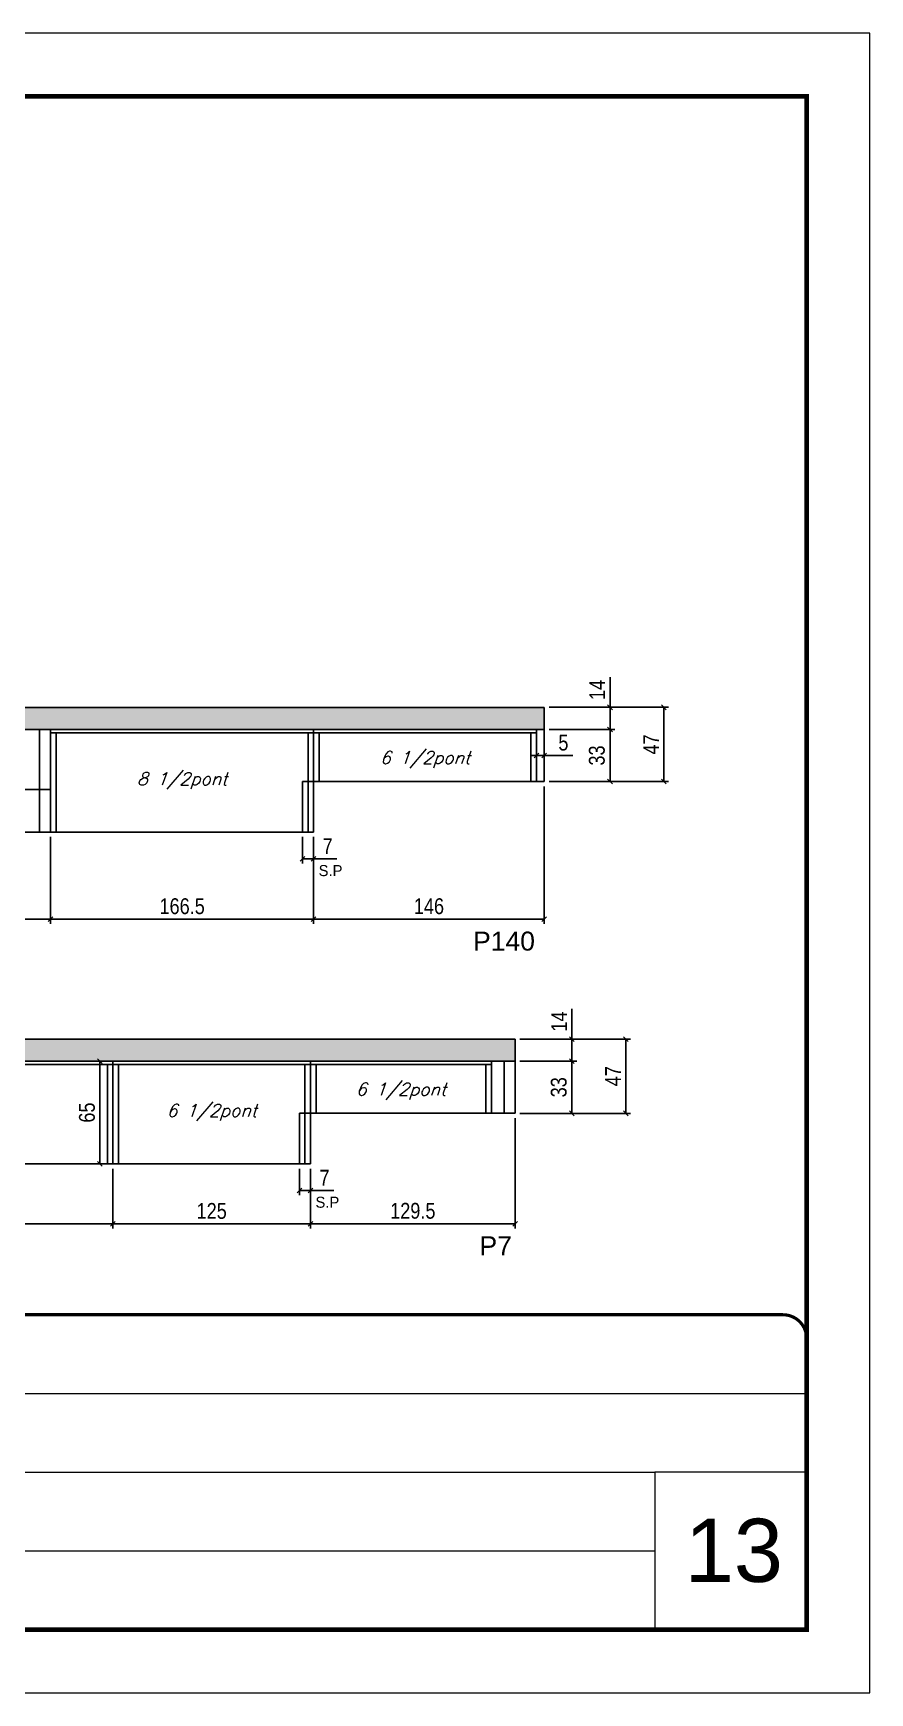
# Model space of a CAD drawing. Extents: x 3330 to 22105, y 1197 to 30204.
# Drawn here: x 4285 to 4815, y 25317 to 26367 of the extents above; entities that cross this region are included whole.
import ezdxf

# ---------------------------------------------------------------- set-up
doc = ezdxf.new("R2010")
doc.units = 0
for name, pattern in [('CONTINUO', [0]), ('DASHED', [0.75, 0.5, -0.25]), ('HIDDEN', [0.375, 0.25, -0.125])]:
    doc.linetypes.add(name, pattern=pattern)
for name, color, linetype in [('5', 5, 'Continuous'), ('COTA', 241, 'Continuous'), ('Painéis', 200, 'Continuous'), ('SARR_2.2x7', 40, 'Continuous'), ('SARR_3.5x7', 81, 'Continuous'), ('texto', 7, 'Continuous')]:
    doc.layers.add(name, color=color, linetype=linetype)
for name, color, linetype, lineweight in [('CARIMBO', 255, 'Continuous', 9), ('Folhas', 255, 'Continuous', 9), ('SARRAFO DE PRESSAO', 251, 'DASHED', 9)]:
    doc.layers.add(name, color=color, linetype=linetype, lineweight=lineweight)
doc.styles.add('ARIAL', font='arial.ttf')
doc.styles.add('COTA TECNICA', font='techl___.ttf', dxfattribs={"height": 10})
doc.styles.add('COTA TECNICA-50', font='techl___.ttf', dxfattribs={"height": 9})
doc.styles.add('Romans', font='romans.shx')
doc.styles.add('ROMAS860', font='ROMAS860.SHX')
doc.styles.get("Standard").update_dxf_attribs({"font": 'arial.ttf'})
doc.dimstyles.new('COTA PAINEL-50', dxfattribs={"dimtxt": 9, "dimasz": 3, "dimexe": 3, "dimexo": 3, "dimgap": 3, "dimtad": 1, "dimdec": 1, "dimzin": 12, "dimdsep": 46, "dimtxsty": 'COTA TECNICA-50', "dimblk1": 'OBLIQUE', "dimblk2": 'OBLIQUE', "dimsah": 1, "dimcen": 0.9, "dimclrd": 4, "dimclre": 4, "dimclrt": 240, "dimadec": 1, "dimazin": 3, "dimtfac": 1, "dimtdec": 1, "dimtmove": 0, "dimatfit": 3, "dimfxl": 1, "dimtolj": 1, "dimtzin": 12, "dimarcsym": 0})
doc.dimstyles.new('PAINEL', dxfattribs={"dimtxt": 10, "dimasz": 3, "dimexe": 3, "dimexo": 3, "dimgap": 3, "dimtad": 1, "dimdec": 1, "dimzin": 12, "dimdsep": 46, "dimtxsty": 'COTA TECNICA', "dimblk1": 'OBLIQUE', "dimblk2": 'OBLIQUE', "dimsah": 1, "dimcen": 0.9, "dimclrd": 4, "dimclre": 4, "dimclrt": 240, "dimadec": 1, "dimazin": 3, "dimtfac": 1, "dimtdec": 1, "dimtmove": 0, "dimatfit": 3, "dimfxl": 1, "dimtolj": 1, "dimtzin": 12, "dimarcsym": 0})
pattern_1 = [(50, (-125691.2733, -5427.082), (5.46554007, -0.47817257), [0.5715, -6.2865]), (355, (-125691.273, -5427.082), (-1.05730264, 5.73170536), [0.4572, -5.02921753]), (100.4514447, (-125690.818, -5427.122), (4.40823741, 5.25353256), [0.48570026, -5.34270734]), (46.1842, (-125691.273, -5425.558), (8.13237123, -1.26126984), [0.85725, -9.42975]), (96.6355576, (-125690.5956, -5425.663), (7.122124, 7.42278374), [0.7285507, -8.01406824]), (351.184151, (-125691.273, -5425.558), (7.122124, 7.42278374), [0.685799, -7.54379196]), (21, (-125690.5113, -5425.939), (4.54843174, -3.06795595), [0.5715, -6.2865]), (326, (-125690.511, -5425.939), (1.85406085, 5.52563898), [0.4572, -5.0292]), (71.451445, (-125690.132, -5426.195), (6.40249258, 2.45768307), [0.48570026, -5.34269813]), (37.5, (-125691.2733, -5427.0821), (0.092658098, 2.536651166), [0, -4.96824, 0, -5.1054, 0, -5.04825]), (7.5, (-125691.2733, -5427.0821), (2.004589875, 3.005417245), [0, -2.91084, 0, -4.85394, 0, -1.92405]), (327.5, (-125692.9725, -5427.0821), (4.067717855, -0.17186232), [0, -1.905, 0, -5.9436, 0, -7.8867]), (317.5, (-125693.7345, -5427.082), (4.44387544, 0.76279473), [0, -2.4765, 0, -3.94716, 0, -5.6007])]

# ---------------------------------------------------------------- blocks, each defined once
blk = doc.blocks.new('9999999999')
at = {"color": 30, "linetype": 'CONTINUO'}
for p, q in [((98564.6, 34379.6), (99584, 34379.6)), ((98564.6, 34329.8), (99488, 34329.8)), ((99584, 34329.8), (99488, 34329.8)), ((99488, 34329.8), (99488, 34230.2)), ((98564.6, 34280), (99488, 34280))]:
    blk.add_line(p, q, dxfattribs=at)
at = {"color": 30, "linetype": 'CONTINUO', "const_width": 2}
blk.add_lwpolyline([(99584, 34230.2), (99584, 34414.4, 0.414214), (99569, 34429.4), (98229, 34429.4, 0.414214), (98214, 34414.4), (98214, 34245.2, 0.414214), (98229, 34230.2), (99584, 34230.2)], format="xyb", dxfattribs=at)
at = {"layer": 'Folhas'}
blk.add_lwpolyline([(98139, 34190.2), (99624, 34190.2), (99624, 35240.2), (98139, 35240.2)], close=True, dxfattribs=at)
at = {"layer": 'Folhas', "color": 30, "const_width": 3}
blk.add_lwpolyline([(98214, 34230.2), (99584, 34230.2), (99584, 35200.2), (98214, 35200.2)], close=True, dxfattribs=at)
blk = doc.blocks.new('_Oblique')
at = {"color": 0, "linetype": 'ByBlock', "lineweight": -2}
blk.add_line((-0.5, -0.5), (0.5, 0.5), dxfattribs=at)
blk = doc.blocks.new('*D1930')
at = {"layer": 'COTA', "color": 4, "linetype": 'ByBlock', "lineweight": -2, "transparency": 16777216}
for p, q in [((4052.2, 25858.9), (4052.2, 25803.9)), ((4296.2, 25858.9), (4296.2, 25803.9)), ((4296.2, 25806.9), (4052.2, 25806.9))]:
    blk.add_line(p, q, dxfattribs=at)
at = {"layer": 'Defpoints', "color": 0, "linetype": 'ByBlock', "transparency": 16777216}
for p in [(4052.2, 25861.9), (4296.2, 25861.9), (4052.2, 25806.9)]:
    blk.add_point(p, dxfattribs=at)
at = {"layer": 'COTA', "color": 4, "linetype": 'ByBlock', "lineweight": -2, "transparency": 16777216, "xscale": 3, "yscale": 3, "zscale": 3, "rotation": 180}
blk.add_blockref('_Oblique', (4052.2, 25806.9), dxfattribs=at)
at = {"layer": 'COTA', "color": 4, "linetype": 'ByBlock', "lineweight": -2, "transparency": 16777216, "xscale": 3, "yscale": 3, "zscale": 3}
blk.add_blockref('_Oblique', (4296.2, 25806.9), dxfattribs=at)
at = {"layer": 'COTA', "color": 240, "linetype": 'ByBlock', "transparency": 16777216, "insert": (4174.2, 25814.4), "char_height": 9, "attachment_point": 5, "style": 'COTA TECNICA-50'}
blk.add_mtext('\\A1;244', dxfattribs=at)
blk = doc.blocks.new('*D1932')
at = {"layer": 'COTA', "color": 4, "linetype": 'ByBlock', "lineweight": -2, "transparency": 16777216}
for p, q in [((4296.2, 25858.9), (4296.2, 25803.9)), ((4462.7, 25858.9), (4462.7, 25803.9)), ((4296.2, 25806.9), (4462.7, 25806.9))]:
    blk.add_line(p, q, dxfattribs=at)
at = {"layer": 'Defpoints', "color": 0, "linetype": 'ByBlock', "transparency": 16777216}
for p in [(4296.2, 25861.9), (4462.7, 25861.9), (4462.7, 25806.9)]:
    blk.add_point(p, dxfattribs=at)
at = {"layer": 'COTA', "color": 4, "linetype": 'ByBlock', "lineweight": -2, "transparency": 16777216, "xscale": 3, "yscale": 3, "zscale": 3, "rotation": 180}
blk.add_blockref('_Oblique', (4296.2, 25806.9), dxfattribs=at)
at = {"layer": 'COTA', "color": 4, "linetype": 'ByBlock', "lineweight": -2, "transparency": 16777216, "xscale": 3, "yscale": 3, "zscale": 3}
blk.add_blockref('_Oblique', (4462.7, 25806.9), dxfattribs=at)
at = {"layer": 'COTA', "color": 240, "linetype": 'ByBlock', "transparency": 16777216, "insert": (4379.5, 25815), "char_height": 10, "attachment_point": 5, "style": 'COTA TECNICA'}
blk.add_mtext('\\A1;166.5', dxfattribs=at)
blk = doc.blocks.new('*D1933')
at = {"layer": 'COTA', "color": 4, "linetype": 'ByBlock', "lineweight": -2, "transparency": 16777216}
for p, q in [((4455.7, 25858.9), (4455.7, 25842.1)), ((4462.7, 25858.9), (4462.7, 25842.1)), ((4455.7, 25845.1), (4462.7, 25845.1)), ((4462.7, 25845.1), (4477.5, 25845.1))]:
    blk.add_line(p, q, dxfattribs=at)
at = {"layer": 'Defpoints', "color": 0, "linetype": 'ByBlock', "transparency": 16777216}
for p in [(4455.7, 25861.9), (4462.7, 25861.9), (4462.7, 25845.1)]:
    blk.add_point(p, dxfattribs=at)
at = {"layer": 'COTA', "color": 4, "linetype": 'ByBlock', "lineweight": -2, "transparency": 16777216, "xscale": 3, "yscale": 3, "zscale": 3, "rotation": 180}
blk.add_blockref('_Oblique', (4455.7, 25845.1), dxfattribs=at)
at = {"layer": 'COTA', "color": 4, "linetype": 'ByBlock', "lineweight": -2, "transparency": 16777216, "xscale": 3, "yscale": 3, "zscale": 3}
blk.add_blockref('_Oblique', (4462.7, 25845.1), dxfattribs=at)
at = {"layer": 'COTA', "color": 240, "linetype": 'ByBlock', "transparency": 16777216, "insert": (4471.6, 25853.1), "char_height": 10, "attachment_point": 5, "style": 'COTA TECNICA'}
blk.add_mtext('\\A1;7', dxfattribs=at)
blk = doc.blocks.new('*D1934')
at = {"layer": 'COTA', "color": 4, "linetype": 'ByBlock', "lineweight": -2, "transparency": 16777216}
for p, q in [((4608.7, 25890.9), (4608.7, 25803.9)), ((4462.7, 25858.9), (4462.7, 25803.9)), ((4462.7, 25806.9), (4608.7, 25806.9))]:
    blk.add_line(p, q, dxfattribs=at)
at = {"layer": 'Defpoints', "color": 0, "linetype": 'ByBlock', "transparency": 16777216}
for p in [(4608.7, 25893.9), (4462.7, 25861.9), (4608.7, 25806.9)]:
    blk.add_point(p, dxfattribs=at)
at = {"layer": 'COTA', "color": 4, "linetype": 'ByBlock', "lineweight": -2, "transparency": 16777216, "xscale": 3, "yscale": 3, "zscale": 3, "rotation": 180}
blk.add_blockref('_Oblique', (4462.7, 25806.9), dxfattribs=at)
at = {"layer": 'COTA', "color": 4, "linetype": 'ByBlock', "lineweight": -2, "transparency": 16777216, "xscale": 3, "yscale": 3, "zscale": 3}
blk.add_blockref('_Oblique', (4608.7, 25806.9), dxfattribs=at)
at = {"layer": 'COTA', "color": 240, "linetype": 'ByBlock', "transparency": 16777216, "insert": (4535.7, 25815), "char_height": 10, "attachment_point": 5, "style": 'COTA TECNICA'}
blk.add_mtext('\\A1;146', dxfattribs=at)
blk = doc.blocks.new('*D1935')
at = {"layer": 'COTA', "color": 4, "linetype": 'ByBlock', "lineweight": -2, "transparency": 16777216}
for p, q in [((4603.7, 25910.4), (4600.7, 25910.4)), ((4603.7, 25910.4), (4608.7, 25910.4)), ((4608.7, 25910.4), (4626.8, 25910.4))]:
    blk.add_line(p, q, dxfattribs=at)
at = {"layer": 'Defpoints', "color": 0, "linetype": 'ByBlock', "transparency": 16777216}
for p in [(4603.7, 25910.4), (4608.7, 25910.4), (4608.7, 25910.4)]:
    blk.add_point(p, dxfattribs=at)
at = {"layer": 'COTA', "color": 4, "linetype": 'ByBlock', "lineweight": -2, "transparency": 16777216, "xscale": 3, "yscale": 3, "zscale": 3}
blk.add_blockref('_Oblique', (4603.7, 25910.4), dxfattribs=at)
at = {"layer": 'COTA', "color": 4, "linetype": 'ByBlock', "lineweight": -2, "transparency": 16777216, "xscale": 3, "yscale": 3, "zscale": 3, "rotation": 180}
blk.add_blockref('_Oblique', (4608.7, 25910.4), dxfattribs=at)
at = {"layer": 'COTA', "color": 240, "linetype": 'ByBlock', "transparency": 16777216, "insert": (4620.8, 25918.5), "char_height": 10, "attachment_point": 5, "style": 'COTA TECNICA'}
blk.add_mtext('\\A1;5', dxfattribs=at)
blk = doc.blocks.new('*D1936')
at = {"layer": 'COTA', "color": 4, "linetype": 'ByBlock', "lineweight": -2, "transparency": 16777216}
for p, q in [((4611.7, 25926.9), (4653.3, 25926.9)), ((4650.3, 25926.9), (4650.3, 25893.9)), ((4611.7, 25893.9), (4653.3, 25893.9))]:
    blk.add_line(p, q, dxfattribs=at)
at = {"layer": 'Defpoints', "color": 0, "linetype": 'ByBlock', "transparency": 16777216}
for p in [(4608.7, 25926.9), (4608.7, 25893.9), (4650.3, 25893.9)]:
    blk.add_point(p, dxfattribs=at)
at = {"layer": 'COTA', "color": 4, "linetype": 'ByBlock', "lineweight": -2, "transparency": 16777216, "xscale": 3, "yscale": 3, "zscale": 3}
for p, rotation in [((4650.3, 25926.9), 90), ((4650.3, 25893.9), 270)]:
    blk.add_blockref('_Oblique', p, dxfattribs=dict(at, rotation=rotation))
at = {"layer": 'COTA', "color": 240, "linetype": 'ByBlock', "transparency": 16777216, "insert": (4642, 25910.4), "char_height": 10, "attachment_point": 5, "rotation": 90, "style": 'COTA TECNICA'}
blk.add_mtext('\\A1;33', dxfattribs=at)
blk = doc.blocks.new('*D1937')
at = {"layer": 'COTA', "color": 4, "linetype": 'ByBlock', "lineweight": -2, "transparency": 16777216}
for p, q in [((4650.3, 25940.9), (4650.3, 25960)), ((4611.7, 25940.9), (4653.3, 25940.9)), ((4650.3, 25926.9), (4650.3, 25940.9)), ((4611.7, 25926.9), (4653.3, 25926.9))]:
    blk.add_line(p, q, dxfattribs=at)
at = {"layer": 'Defpoints', "color": 0, "linetype": 'ByBlock', "transparency": 16777216}
for p in [(4608.7, 25940.9), (4650.3, 25940.9), (4608.7, 25926.9)]:
    blk.add_point(p, dxfattribs=at)
at = {"layer": 'COTA', "color": 4, "linetype": 'ByBlock', "lineweight": -2, "transparency": 16777216, "xscale": 3, "yscale": 3, "zscale": 3}
for p, rotation in [((4650.3, 25940.9), 90), ((4650.3, 25926.9), 270)]:
    blk.add_blockref('_Oblique', p, dxfattribs=dict(at, rotation=rotation))
at = {"layer": 'COTA', "color": 240, "linetype": 'ByBlock', "transparency": 16777216, "insert": (4642.2, 25951.9), "char_height": 10, "attachment_point": 5, "rotation": 90, "style": 'COTA TECNICA'}
blk.add_mtext('\\A1;14', dxfattribs=at)
blk = doc.blocks.new('*D1938')
at = {"layer": 'COTA', "color": 4, "linetype": 'ByBlock', "lineweight": -2, "transparency": 16777216}
for p, q in [((4611.7, 25940.9), (4687.4, 25940.9)), ((4684.4, 25893.9), (4684.4, 25940.9)), ((4611.7, 25893.9), (4687.4, 25893.9))]:
    blk.add_line(p, q, dxfattribs=at)
at = {"layer": 'Defpoints', "color": 0, "linetype": 'ByBlock', "transparency": 16777216}
for p in [(4608.7, 25940.9), (4684.4, 25940.9), (4608.7, 25893.9)]:
    blk.add_point(p, dxfattribs=at)
at = {"layer": 'COTA', "color": 4, "linetype": 'ByBlock', "lineweight": -2, "transparency": 16777216, "xscale": 3, "yscale": 3, "zscale": 3}
for p, rotation in [((4684.4, 25940.9), 90), ((4684.4, 25893.9), 270)]:
    blk.add_blockref('_Oblique', p, dxfattribs=dict(at, rotation=rotation))
at = {"layer": 'COTA', "color": 240, "linetype": 'ByBlock', "transparency": 16777216, "insert": (4676.3, 25917.4), "char_height": 10, "attachment_point": 5, "rotation": 90, "style": 'COTA TECNICA'}
blk.add_mtext('\\A1;47', dxfattribs=at)
blk = doc.blocks.new('*D1909')
at = {"layer": 'COTA', "color": 4, "linetype": 'ByBlock', "lineweight": -2, "transparency": 16777216}
for p, q in [((4091.7, 25649), (4091.7, 25611.1)), ((4335.7, 25649), (4335.7, 25611.1)), ((4091.7, 25614.1), (4335.7, 25614.1))]:
    blk.add_line(p, q, dxfattribs=at)
at = {"layer": 'Defpoints', "color": 0, "linetype": 'ByBlock', "transparency": 16777216}
for p in [(4091.7, 25652), (4335.7, 25652), (4335.7, 25614.1)]:
    blk.add_point(p, dxfattribs=at)
at = {"layer": 'COTA', "color": 4, "linetype": 'ByBlock', "lineweight": -2, "transparency": 16777216, "xscale": 3, "yscale": 3, "zscale": 3, "rotation": 180}
blk.add_blockref('_Oblique', (4091.7, 25614.1), dxfattribs=at)
at = {"layer": 'COTA', "color": 4, "linetype": 'ByBlock', "lineweight": -2, "transparency": 16777216, "xscale": 3, "yscale": 3, "zscale": 3}
blk.add_blockref('_Oblique', (4335.7, 25614.1), dxfattribs=at)
at = {"layer": 'COTA', "color": 240, "linetype": 'ByBlock', "transparency": 16777216, "insert": (4213.7, 25622.2), "char_height": 10, "attachment_point": 5, "style": 'COTA TECNICA'}
blk.add_mtext('\\A1;244', dxfattribs=at)
blk = doc.blocks.new('*D1910')
at = {"layer": 'COTA', "color": 4, "linetype": 'ByBlock', "lineweight": -2, "transparency": 16777216}
for p, q in [((4335.7, 25649), (4335.7, 25611.1)), ((4460.7, 25649), (4460.7, 25611.1)), ((4335.7, 25614.1), (4460.7, 25614.1))]:
    blk.add_line(p, q, dxfattribs=at)
at = {"layer": 'Defpoints', "color": 0, "linetype": 'ByBlock', "transparency": 16777216}
for p in [(4335.7, 25652), (4460.7, 25652), (4460.7, 25614.1)]:
    blk.add_point(p, dxfattribs=at)
at = {"layer": 'COTA', "color": 4, "linetype": 'ByBlock', "lineweight": -2, "transparency": 16777216, "xscale": 3, "yscale": 3, "zscale": 3, "rotation": 180}
blk.add_blockref('_Oblique', (4335.7, 25614.1), dxfattribs=at)
at = {"layer": 'COTA', "color": 4, "linetype": 'ByBlock', "lineweight": -2, "transparency": 16777216, "xscale": 3, "yscale": 3, "zscale": 3}
blk.add_blockref('_Oblique', (4460.7, 25614.1), dxfattribs=at)
at = {"layer": 'COTA', "color": 240, "linetype": 'ByBlock', "transparency": 16777216, "insert": (4398.2, 25622.2), "char_height": 10, "attachment_point": 5, "style": 'COTA TECNICA'}
blk.add_mtext('\\A1;125', dxfattribs=at)
blk = doc.blocks.new('*D1911')
at = {"layer": 'COTA', "color": 4, "linetype": 'ByBlock', "lineweight": -2, "transparency": 16777216}
for p, q in [((4590.2, 25681), (4590.2, 25611.1)), ((4460.7, 25649), (4460.7, 25611.1)), ((4460.7, 25614.1), (4590.2, 25614.1))]:
    blk.add_line(p, q, dxfattribs=at)
at = {"layer": 'Defpoints', "color": 0, "linetype": 'ByBlock', "transparency": 16777216}
for p in [(4590.2, 25684), (4460.7, 25652), (4590.2, 25614.1)]:
    blk.add_point(p, dxfattribs=at)
at = {"layer": 'COTA', "color": 4, "linetype": 'ByBlock', "lineweight": -2, "transparency": 16777216, "xscale": 3, "yscale": 3, "zscale": 3, "rotation": 180}
blk.add_blockref('_Oblique', (4460.7, 25614.1), dxfattribs=at)
at = {"layer": 'COTA', "color": 4, "linetype": 'ByBlock', "lineweight": -2, "transparency": 16777216, "xscale": 3, "yscale": 3, "zscale": 3}
blk.add_blockref('_Oblique', (4590.2, 25614.1), dxfattribs=at)
at = {"layer": 'COTA', "color": 240, "linetype": 'ByBlock', "transparency": 16777216, "insert": (4525.5, 25622.3), "char_height": 10, "attachment_point": 5, "style": 'COTA TECNICA'}
blk.add_mtext('\\A1;129.5', dxfattribs=at)
blk = doc.blocks.new('*D1912')
at = {"layer": 'COTA', "color": 4, "linetype": 'ByBlock', "lineweight": -2, "transparency": 16777216}
for p, q in [((4593.2, 25717), (4629.2, 25717)), ((4626.2, 25717), (4626.2, 25684)), ((4593.2, 25684), (4629.2, 25684))]:
    blk.add_line(p, q, dxfattribs=at)
at = {"layer": 'Defpoints', "color": 0, "linetype": 'ByBlock', "transparency": 16777216}
for p in [(4590.2, 25717), (4590.2, 25684), (4626.2, 25684)]:
    blk.add_point(p, dxfattribs=at)
at = {"layer": 'COTA', "color": 4, "linetype": 'ByBlock', "lineweight": -2, "transparency": 16777216, "xscale": 3, "yscale": 3, "zscale": 3}
for p, rotation in [((4626.2, 25717), 90), ((4626.2, 25684), 270)]:
    blk.add_blockref('_Oblique', p, dxfattribs=dict(at, rotation=rotation))
at = {"layer": 'COTA', "color": 240, "linetype": 'ByBlock', "transparency": 16777216, "insert": (4617.9, 25700.5), "char_height": 10, "attachment_point": 5, "rotation": 90, "style": 'COTA TECNICA'}
blk.add_mtext('\\A1;33', dxfattribs=at)
blk = doc.blocks.new('*D1913')
at = {"layer": 'COTA', "color": 4, "linetype": 'ByBlock', "lineweight": -2, "transparency": 16777216}
for p, q in [((4626.2, 25731), (4626.2, 25750.2)), ((4593.2, 25731), (4629.2, 25731)), ((4626.2, 25717), (4626.2, 25731)), ((4593.2, 25717), (4629.2, 25717))]:
    blk.add_line(p, q, dxfattribs=at)
at = {"layer": 'Defpoints', "color": 0, "linetype": 'ByBlock', "transparency": 16777216}
for p in [(4590.2, 25731), (4626.2, 25731), (4590.2, 25717)]:
    blk.add_point(p, dxfattribs=at)
at = {"layer": 'COTA', "color": 4, "linetype": 'ByBlock', "lineweight": -2, "transparency": 16777216, "xscale": 3, "yscale": 3, "zscale": 3}
for p, rotation in [((4626.2, 25731), 90), ((4626.2, 25717), 270)]:
    blk.add_blockref('_Oblique', p, dxfattribs=dict(at, rotation=rotation))
at = {"layer": 'COTA', "color": 240, "linetype": 'ByBlock', "transparency": 16777216, "insert": (4618.1, 25742.1), "char_height": 10, "attachment_point": 5, "rotation": 90, "style": 'COTA TECNICA'}
blk.add_mtext('\\A1;14', dxfattribs=at)
blk = doc.blocks.new('*D1914')
at = {"layer": 'COTA', "color": 4, "linetype": 'ByBlock', "lineweight": -2, "transparency": 16777216}
for p, q in [((4593.2, 25731), (4663.3, 25731)), ((4660.3, 25684), (4660.3, 25731)), ((4593.2, 25684), (4663.3, 25684))]:
    blk.add_line(p, q, dxfattribs=at)
at = {"layer": 'Defpoints', "color": 0, "linetype": 'ByBlock', "transparency": 16777216}
for p in [(4590.2, 25731), (4660.3, 25731), (4590.2, 25684)]:
    blk.add_point(p, dxfattribs=at)
at = {"layer": 'COTA', "color": 4, "linetype": 'ByBlock', "lineweight": -2, "transparency": 16777216, "xscale": 3, "yscale": 3, "zscale": 3}
for p, rotation in [((4660.3, 25731), 90), ((4660.3, 25684), 270)]:
    blk.add_blockref('_Oblique', p, dxfattribs=dict(at, rotation=rotation))
at = {"layer": 'COTA', "color": 240, "linetype": 'ByBlock', "transparency": 16777216, "insert": (4652.2, 25707.5), "char_height": 10, "attachment_point": 5, "rotation": 90, "style": 'COTA TECNICA'}
blk.add_mtext('\\A1;47', dxfattribs=at)
blk = doc.blocks.new('*D1915')
at = {"layer": 'COTA', "color": 4, "linetype": 'ByBlock', "lineweight": -2, "transparency": 16777216}
for p, q in [((4453.7, 25649), (4453.7, 25632.2)), ((4460.7, 25649), (4460.7, 25632.2)), ((4453.7, 25635.2), (4460.7, 25635.2)), ((4460.7, 25635.2), (4475.5, 25635.2))]:
    blk.add_line(p, q, dxfattribs=at)
at = {"layer": 'Defpoints', "color": 0, "linetype": 'ByBlock', "transparency": 16777216}
for p in [(4453.7, 25652), (4460.7, 25652), (4460.7, 25635.2)]:
    blk.add_point(p, dxfattribs=at)
at = {"layer": 'COTA', "color": 4, "linetype": 'ByBlock', "lineweight": -2, "transparency": 16777216, "xscale": 3, "yscale": 3, "zscale": 3, "rotation": 180}
blk.add_blockref('_Oblique', (4453.7, 25635.2), dxfattribs=at)
at = {"layer": 'COTA', "color": 4, "linetype": 'ByBlock', "lineweight": -2, "transparency": 16777216, "xscale": 3, "yscale": 3, "zscale": 3}
blk.add_blockref('_Oblique', (4460.7, 25635.2), dxfattribs=at)
at = {"layer": 'COTA', "color": 240, "linetype": 'ByBlock', "transparency": 16777216, "insert": (4469.6, 25643.3), "char_height": 10, "attachment_point": 5, "style": 'COTA TECNICA'}
blk.add_mtext('\\A1;7', dxfattribs=at)
blk = doc.blocks.new('*D3035')
at = {"layer": 'COTA', "color": 4, "linetype": 'ByBlock', "lineweight": -2, "transparency": 16777216}
for p, q in [((4332.7, 25717), (4324.4, 25717)), ((4327.4, 25652), (4327.4, 25717)), ((4332.7, 25652), (4324.4, 25652))]:
    blk.add_line(p, q, dxfattribs=at)
at = {"layer": 'Defpoints', "color": 0, "linetype": 'ByBlock', "transparency": 16777216}
for p in [(4327.4, 25717), (4335.7, 25717), (4335.7, 25652)]:
    blk.add_point(p, dxfattribs=at)
at = {"layer": 'COTA', "color": 4, "linetype": 'ByBlock', "lineweight": -2, "transparency": 16777216, "xscale": 3, "yscale": 3, "zscale": 3}
for p, rotation in [((4327.4, 25717), 90), ((4327.4, 25652), 270)]:
    blk.add_blockref('_Oblique', p, dxfattribs=dict(at, rotation=rotation))
at = {"layer": 'COTA', "color": 240, "linetype": 'ByBlock', "transparency": 16777216, "insert": (4319.3, 25684.5), "char_height": 10, "attachment_point": 5, "rotation": 90, "style": 'COTA TECNICA'}
blk.add_mtext('\\A1;65', dxfattribs=at)

msp = doc.modelspace()

# ---------------------------------------------------------------- hatches: boundary and pattern name
at = {"layer": 'COTA', "linetype": 'ByBlock'}
h = msp.add_hatch(dxfattribs=at)
h.set_pattern_fill('AR-CONC', color=256, scale=0.03)
h.set_pattern_definition(pattern_1)
h.paths.add_polyline_path([(3746.73, 25926.86), (4462.73, 25926.86), (4608.73, 25926.86), (4608.73, 25940.86), (3552.23, 25940.86), (3552.23, 25926.86), (3716.73, 25926.86), (3716.73, 25893.86), (3716.73, 25861.86), (3746.73, 25861.86)])
h = msp.add_hatch(dxfattribs=at)
h.set_pattern_fill('AR-CONC', color=256, scale=0.03)
h.set_pattern_definition(pattern_1)
h.paths.add_polyline_path([(4091.73, 25717.04), (4460.73, 25717.04), (4590.23, 25717.04), (4590.23, 25731.04), (3552.23, 25731.04), (3552.23, 25717.04), (3716.73, 25717.04), (3716.73, 25684.04), (3716.73, 25652.04), (3746.73, 25652.04), (3746.73, 25717.04), (4061.73, 25717.04), (4061.73, 25652.04), (4091.73, 25652.04)])

# ---------------------------------------------------------------- linework, layer by layer
for p, q in [((3552.23, 25940.86), (4608.73, 25940.86)), ((4608.73, 25926.86), (4608.73, 25940.86)), ((4455.73, 25893.86), (4462.73, 25893.86)), ((3552.23, 25731.04), (4590.23, 25731.04)), ((4590.23, 25731.04), (4590.23, 25717.04)), ((4453.73, 25684.04), (4460.73, 25684.04))]:
    msp.add_line(p, q, dxfattribs=at)
at = {"layer": 'Painéis', "linetype": 'Continuous'}
for p, q in [((4462.73, 25926.86), (3746.73, 25926.86)), ((4296.23, 25861.86), (4296.23, 25926.86)), ((4462.73, 25861.86), (4462.73, 25926.86)), ((4462.73, 25893.86), (4462.73, 25926.86)), ((4462.73, 25926.86), (4608.73, 25926.86)), ((4608.73, 25893.86), (4608.73, 25926.86)), ((4608.73, 25893.86), (4462.73, 25893.86)), ((3746.73, 25888.86), (4296.23, 25888.86)), ((3746.73, 25861.86), (4462.73, 25861.86)), ((4091.73, 25717.04), (4460.73, 25717.04)), ((4335.73, 25652.04), (4335.73, 25717.04)), ((4460.73, 25652.04), (4460.73, 25717.04)), ((4590.23, 25717.04), (4460.73, 25717.04)), ((4460.73, 25684.04), (4460.73, 25717.04)), ((4590.23, 25684.04), (4590.23, 25717.04)), ((4460.73, 25684.04), (4590.23, 25684.04)), ((4460.73, 25652.04), (4091.73, 25652.04))]:
    msp.add_line(p, q, dxfattribs=at)
at = {"layer": 'SARR_2.2x7', "linetype": 'Continuous'}
for p, q in [((4289.23, 25926.86), (4289.23, 25888.86)), ((4462.73, 25924.66), (4296.23, 25924.66)), ((4462.73, 25924.66), (4603.73, 25924.66)), ((4289.23, 25888.86), (4289.23, 25861.86)), ((4106.73, 25714.84), (4335.73, 25714.84)), ((4335.73, 25714.84), (4460.73, 25714.84)), ((4575.23, 25714.84), (4460.73, 25714.84)), ((4583.23, 25717.04), (4583.23, 25684.04))]:
    msp.add_line(p, q, dxfattribs=at)
at = {"layer": 'SARR_2.2x7', "linetype": 'HIDDEN'}
for p, q in [((4455.73, 25893.86), (4455.73, 25861.86)), ((4453.73, 25684.04), (4453.73, 25652.04))]:
    msp.add_line(p, q, dxfattribs=at)
at = {"layer": 'SARR_3.5x7'}
for p, q in [((4299.73, 25924.66), (4299.73, 25861.86)), ((4459.23, 25924.66), (4459.23, 25861.86)), ((4466.23, 25924.66), (4466.23, 25893.86)), ((4600.23, 25924.66), (4600.23, 25893.86)), ((4603.73, 25926.86), (4603.73, 25893.86)), ((4332.23, 25714.84), (4332.23, 25652.04)), ((4339.23, 25714.84), (4339.23, 25652.04)), ((4457.23, 25714.84), (4457.23, 25652.04)), ((4464.23, 25714.84), (4464.23, 25684.04)), ((4571.73, 25714.84), (4571.73, 25684.04)), ((4575.23, 25717.04), (4575.23, 25684.04))]:
    msp.add_line(p, q, dxfattribs=at)

# ---------------------------------------------------------------- block references
at = {"layer": 'SARRAFO DE PRESSAO', "color": 6, "linetype": 'ByBlock'}
msp.add_blockref('9999999999', (-94809.25, -8872.81), dxfattribs=at)

# ---------------------------------------------------------------- texts
at = {"layer": '5', "linetype": 'Continuous'}
for s, p in [('P140', (4563.64, 25786.98)), ('P7', (4567.7, 25594.24))]:
    msp.add_text(s, height=12, rotation=359.99996, dxfattribs=at).set_placement(p)
at = {"layer": 'CARIMBO', "style": 'ARIAL'}
msp.add_text('13', height=40, dxfattribs=at).set_placement((4697.59, 25387.54))
at = {"layer": 'texto', "color": 2, "char_height": 8, "attachment_point": 5, "style": 'Romans'}
for s, insert in [('{\\Q19;\\C256;6 1/2pont}', (4533.23, 25907.76)), ('{\\Q19;\\C256;8 1/2pont}', (4379.48, 25894.36)), ('{\\Q19;\\C256;6 1/2pont}', (4517.98, 25697.94)), ('{\\Q19;\\C256;6 1/2pont}', (4398.23, 25684.54))]:
    msp.add_mtext(s, dxfattribs=dict(at, insert=insert))
at = {"layer": 'texto', "color": 4, "char_height": 7, "attachment_point": 5, "style": 'ROMAS860'}
for insert in [(4473.43, 25837.56), (4471.43, 25627.74)]:
    msp.add_mtext('S.P', dxfattribs=dict(at, insert=insert))

# ---------------------------------------------------------------- dimensions: what is measured, and where the dimension line sits
at = {"layer": 'COTA', "linetype": 'ByBlock'}
for base, p1, p2, angle, picture, middle in [((4650.25, 25940.86), (4608.73, 25926.86), (4608.73, 25940.86), 90, '*D1937', (4642.18, 25951.92)), ((4684.38, 25940.86), (4608.73, 25893.86), (4608.73, 25940.86), 90, '*D1938', (4676.31, 25917.36)), ((4650.25, 25893.86), (4608.73, 25926.86), (4608.73, 25893.86), 90, '*D1936', (4642.03, 25910.36)), ((4462.73, 25845.05), (4455.73, 25861.86), (4462.73, 25861.86), 180, '*D1933', (4471.59, 25853.13)), ((4626.16, 25731.04), (4590.23, 25717.04), (4590.23, 25731.04), 90, '*D1913', (4618.09, 25742.1)), ((4660.29, 25731.04), (4590.23, 25684.04), (4590.23, 25731.04), 90, '*D1914', (4652.22, 25707.54)), ((4327.4, 25717.04), (4335.73, 25652.04), (4335.73, 25717.04), 90, '*D3035', (4319.29, 25684.54)), ((4626.16, 25684.04), (4590.23, 25717.04), (4590.23, 25684.04), 90, '*D1912', (4617.95, 25700.54)), ((4460.73, 25635.24), (4453.73, 25652.04), (4460.73, 25652.04), 180, '*D1915', (4469.59, 25643.31))]:
    dim = msp.add_linear_dim(base=base, p1=p1, p2=p2, angle=angle, dimstyle='PAINEL', dxfattribs=at)
    dim.commit()
    dim.dimension.update_dxf_attribs({"geometry": picture, "text_midpoint": middle})
for base, p1, p2, picture, middle in [((4608.73, 25910.36), (4603.73, 25910.36), (4608.73, 25910.36), '*D1935', (4620.77, 25918.47)), ((4608.73, 25806.88), (4462.73, 25861.86), (4608.73, 25893.86), '*D1934', (4535.73, 25814.98)), ((4462.73, 25806.88), (4296.23, 25861.86), (4462.73, 25861.86), '*D1932', (4379.48, 25814.99)), ((4590.23, 25614.13), (4460.73, 25652.04), (4590.23, 25684.04), '*D1911', (4525.48, 25622.27)), ((4335.73, 25614.13), (4091.73, 25652.04), (4335.73, 25652.04), '*D1909', (4213.73, 25622.21))]:
    dim = msp.add_linear_dim(base=base, p1=p1, p2=p2, dimstyle='PAINEL', dxfattribs=at)
    dim.commit()
    dim.dimension.update_dxf_attribs({"geometry": picture, "text_midpoint": middle})
for base, p1, p2, dimstyle, override, picture, middle in [((4052.23, 25806.88), (4296.23, 25861.86), (4052.23, 25861.86), 'COTA PAINEL-50', {"dimarcsym": 1}, '*D1930', (4174.23, 25814.44)), ((4460.73, 25614.13), (4335.73, 25652.04), (4460.73, 25652.04), 'PAINEL', {"dimtmove": 1}, '*D1910', (4398.23, 25622.24))]:
    dim = msp.add_linear_dim(base=base, p1=p1, p2=p2, dimstyle=dimstyle, override=override, dxfattribs=at)
    dim.commit()
    dim.dimension.update_dxf_attribs({"geometry": picture, "text_midpoint": middle})

doc.saveas('drawing.dxf')
